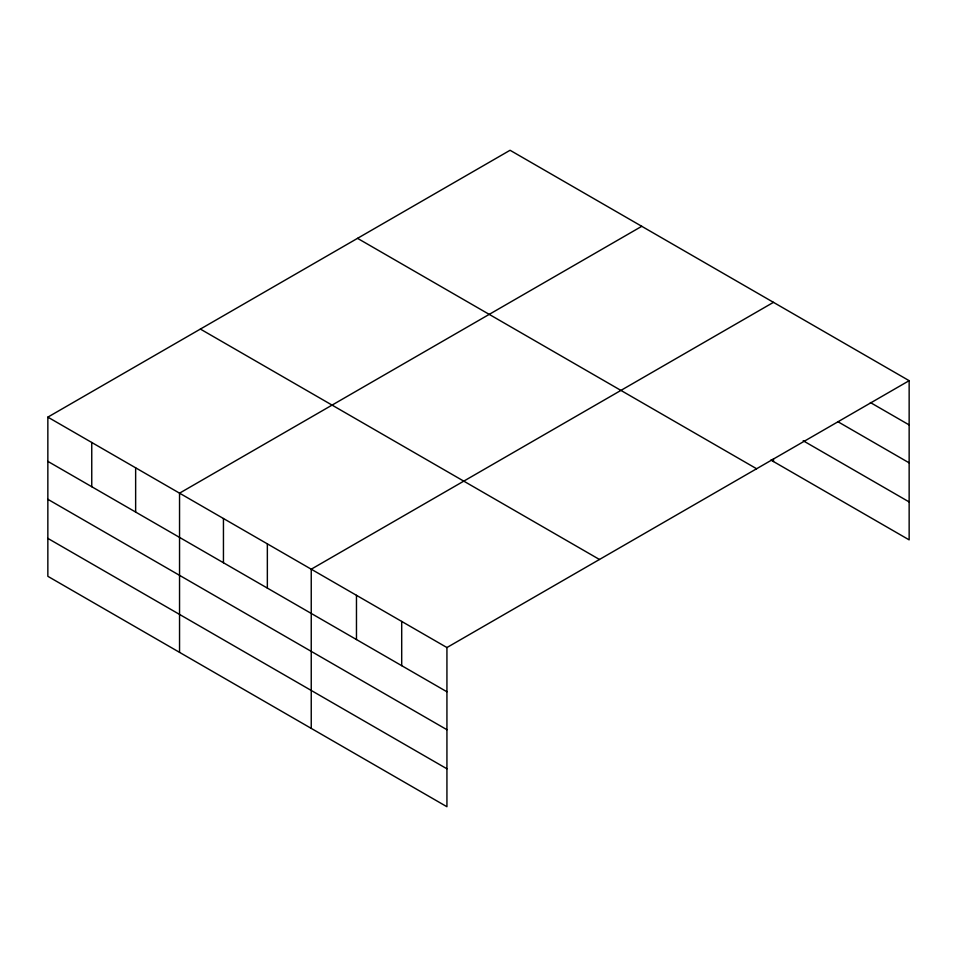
<?xml version="1.0" encoding="UTF-8"?>
<svg xmlns="http://www.w3.org/2000/svg" width="957" height="957" viewBox="0 0 957 957"><rect width="100%" height="100%" fill="white"/><g stroke="black" fill="none" stroke-linecap="round" stroke-linejoin="round"><path stroke-width="1.44" d="M909.15 380.683L510.069 150.273L47.85 417.132L47.85 576.317L446.931 806.727L446.931 647.542L909.15 380.683L909.15 539.868L770.875 460.042M641.764 226.307L179.545 493.166L179.545 652.351M773.459 302.34L311.24 569.2L311.24 728.385M870.38 402.538L909.15 424.92M838.081 421.81L909.15 462.853M803.186 440.758L909.15 501.935M357.535 238.341L756.616 468.751M200.384 329.076L599.465 559.474M47.85 417.132L446.931 647.542M47.85 461.37L446.931 691.779M47.85 499.303L446.931 729.712M47.85 538.384L446.931 768.794M773.459 458.606L773.459 461.525M401.701 621.428L401.701 665.665M356.471 595.314L356.471 639.551M267.35 543.863L267.35 588.088M223.448 518.515L223.448 562.752M135.643 467.829L135.643 512.055M91.752 442.481L91.752 486.718"/></g></svg>
